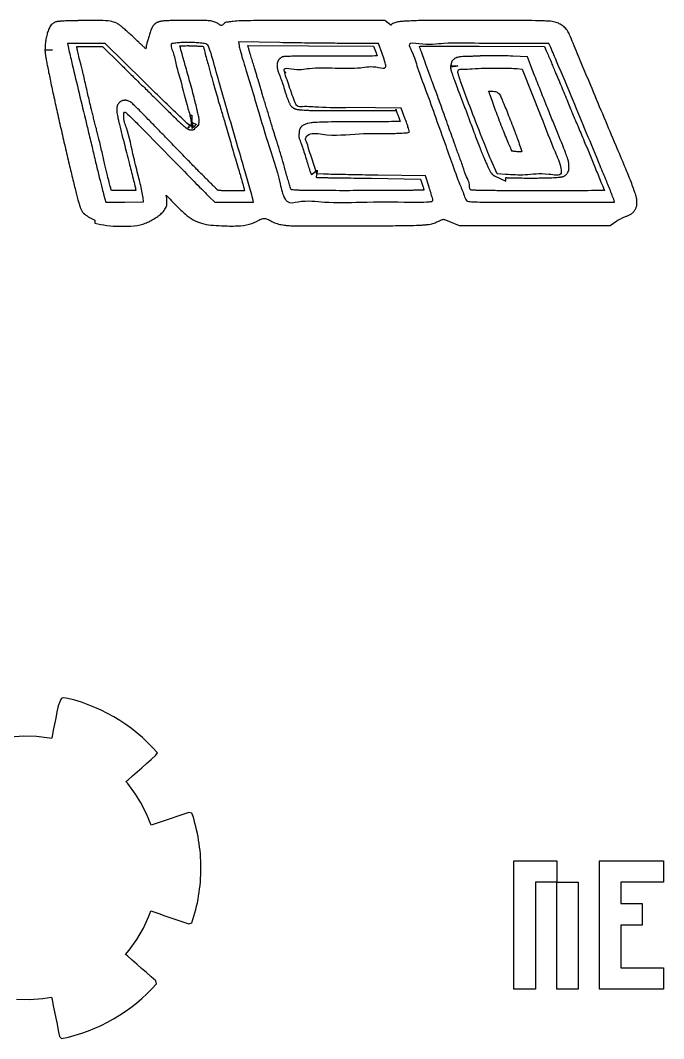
# Model space of a CAD drawing. Extents: x 3 to 110, y 3 to 131.
# Drawn here: x 72.97 to 89.93, y 24.18 to 51.02 of the extents above; entities that cross this region are included whole.
import ezdxf

# ---------------------------------------------------------------- set-up
doc = ezdxf.new("R2010")
doc.units = 0
doc.layers.add('engravings', color=7, linetype='CONTINUOUS')
doc.layers.add('Layer_1', color=7, linetype='CONTINUOUS')

msp = doc.modelspace()

# ---------------------------------------------------------------- linework, layer by layer
at = {"layer": 'engravings', "color": 7}
for p, q in [((74.670935, 51.02201), (74.488554, 51.02153)), ((74.488554, 51.02153), (74.488554, 51.01353)), ((82.579925, 51.02208), (80.501672, 51.02208)), ((82.739561, 50.89577), (82.579925, 51.02208)), ((73.881288, 50.97213), (73.877188, 50.97213)), ((73.885388, 50.97513), (73.881288, 50.97213)), ((76.499693, 50.91478), (76.495593, 50.91478)), ((76.495593, 50.91478), (76.495593, 50.91178)), ((78.241538, 50.90053), (78.237438, 50.90053)), ((73.617536, 50.25064), (73.812519, 50.24664)), ((73.812519, 50.24664), (73.617536, 50.23864)), ((73.617536, 50.23864), (73.617536, 50.23064)), ((74.70902, 50.416455), (74.210486, 50.416455)), ((74.210486, 50.416455), (74.225755, 50.338638)), ((74.454105, 50.33504), (74.713763, 50.33504)), ((75.208367, 50.416455), (74.70902, 50.416455)), ((74.713763, 50.33504), (75.134061, 50.33504)), ((75.134061, 50.33504), (75.588708, 49.88848)), ((76.218382, 49.422418), (75.208367, 50.416455)), ((77.410434, 50.35578), (77.409434, 50.35378)), ((77.410455, 50.35796), (77.410434, 50.35578)), ((77.572131, 50.436791), (77.572357, 50.436764)), ((78.717528, 50.454549), (78.732798, 50.35814)), ((79.809254, 50.436113), (78.717528, 50.454549)), ((78.967352, 50.36178), (80.567717, 50.35008)), ((78.968074, 50.35721), (78.967352, 50.36178)), ((80.567717, 50.35008), (82.282254, 50.34208)), ((82.409561, 50.41664), (81.655287, 50.41664)), ((82.282254, 50.34208), (82.346904, 50.17042)), ((82.505858, 50.150444), (82.409561, 50.41664)), ((83.676598, 50.34289), (83.67651, 50.34291)), ((86.900468, 50.416673), (85.061693, 50.416438)), ((85.062686, 50.34291), (86.784288, 50.33491)), ((86.784288, 50.33491), (86.833788, 50.22074)), ((86.950639, 50.309666), (86.900468, 50.416673)), ((85.084924, 50.08343), (84.909121, 50.07943)), ((84.909121, 50.07943), (84.909121, 50.07643)), ((85.085924, 50.0843), (85.084924, 50.08343)), ((85.085959, 50.08749), (85.085924, 50.0843)), ((85.952742, 50.07949), (85.944742, 50.07949)), ((86.334647, 50.05989), (85.952742, 50.07949)), ((86.440731, 49.78508), (86.334647, 50.05989)), ((79.159024, 49.71263), (79.159024, 49.71563)), ((79.953402, 49.65323), (79.969602, 49.66123)), ((79.970602, 49.65923), (79.953402, 49.65323)), ((84.309926, 49.82533), (84.317926, 49.82533)), ((84.318067, 49.79163), (84.325145, 49.82193)), ((84.325145, 49.82193), (84.504976, 49.82193)), ((85.212228, 49.76083), (85.212226, 49.760967)), ((86.062811, 49.751983), (86.196358, 49.734197)), ((86.196358, 49.734197), (86.692463, 48.497845)), ((85.314222, 49.16048), (85.31426, 49.16012)), ((85.520363, 49.14052), (85.520363, 49.13652)), ((85.520363, 49.13652), (85.524463, 49.13652)), ((83.010071, 48.712389), (81.65691, 48.723024)), ((81.667878, 48.64372), (82.878254, 48.64372)), ((82.878254, 48.64372), (82.863004, 48.68622)), ((82.863004, 48.68622), (82.867104, 48.68622)), ((83.116889, 48.420545), (83.010071, 48.712389)), ((77.486205, 48.36266), (77.486243, 48.36206)), ((77.486323, 48.5252), (77.486243, 48.52571)), ((77.486243, 48.36206), (77.494243, 48.32766)), ((84.790846, 48.44234), (84.790846, 48.43934)), ((87.002478, 48.37266), (87.002478, 48.37566)), ((77.440859, 48.27529), (77.440779, 48.27639)), ((77.497285, 48.30846), (77.520515, 48.1974)), ((77.520515, 48.1974), (77.501355, 48.1751)), ((77.604375, 48.28516), (77.543755, 48.21656)), ((77.562957, 48.18244), (77.566057, 48.18244)), ((77.670257, 48.26394), (77.673257, 48.27964)), ((80.783624, 46.978117), (80.642006, 47.416768)), ((85.541625, 46.977677), (85.405662, 47.274826)), ((80.648043, 46.95788), (80.792526, 47.07303)), ((80.960863, 46.970049), (80.783624, 46.978117)), ((85.761757, 46.959891), (85.541625, 46.977677)), ((82.228455, 46.8598), (83.519664, 46.8375)), ((83.649342, 46.921423), (82.394105, 46.941757)), ((83.519664, 46.8375), (83.588374, 46.62329)), ((83.745656, 46.624272), (83.649342, 46.921423)), ((85.485945, 46.91272), (85.764794, 46.78231)), ((85.764794, 46.78231), (85.764794, 46.87831)), ((75.172649, 46.404939), (75.226075, 46.227174)), ((75.226075, 46.227174), (75.722176, 46.235241)), ((75.722176, 46.235241), (76.218285, 46.242209)), ((76.218285, 46.242209), (76.210063, 46.341259)), ((76.829294, 46.31136), (76.829294, 46.31936)), ((77.946838, 46.374866), (78.09656, 46.22807)), ((78.09656, 46.22807), (78.603997, 46.22807)), ((78.603997, 46.22807), (79.112241, 46.22807)), ((79.112241, 46.22807), (79.095965, 46.317384)), ((86.707829, 46.228063), (88.633171, 46.228063)), ((88.633171, 46.228063), (88.611341, 46.3061)), ((89.223952, 46.20567), (89.223952, 46.21367)), ((89.223952, 46.17237), (89.223952, 46.17537)), ((74.934984, 45.75767), (74.934984, 45.67377)), ((74.934984, 45.67377), (75.08754, 45.64347)), ((84.282425, 45.72584), (84.535014, 45.6187)), ((88.52178, 45.6187), (88.689489, 45.73698)), ((84.535014, 45.6187), (86.516268, 45.6187)), ((86.516268, 45.6187), (88.52178, 45.6187)), ((85.981378, 25.48438), (85.981378, 28.86635)), ((85.981378, 28.86635), (87.108701, 28.86635)), ((87.108701, 28.86635), (87.108701, 28.30268)), ((88.236025, 25.48438), (88.236025, 28.86635)), ((88.236025, 28.86635), (89.92701, 28.86635)), ((89.92701, 28.86635), (89.92701, 28.30268)), ((87.108701, 28.30268), (86.54504, 28.30268)), ((86.54504, 28.30268), (86.54504, 25.48438)), ((87.108701, 25.48438), (87.108701, 28.30268)), ((87.108701, 28.30268), (87.672363, 28.30268)), ((87.672363, 28.30268), (87.672363, 25.48438)), ((89.92701, 28.30268), (88.799687, 28.30268)), ((88.799687, 28.30268), (88.799687, 27.73902)), ((88.799687, 27.73902), (89.363348, 27.73902)), ((89.363348, 27.73902), (89.363348, 27.17536)), ((89.363348, 27.17536), (88.799687, 27.17536)), ((88.799687, 27.17536), (88.799687, 26.04804)), ((88.799687, 26.04804), (89.92701, 26.04804)), ((89.92701, 26.04804), (89.92701, 25.48438)), ((86.54504, 25.48438), (85.981378, 25.48438)), ((87.672363, 25.48438), (87.108701, 25.48438)), ((89.92701, 25.48438), (88.236025, 25.48438))]:
    msp.add_line(p, q, dxfattribs=at)
for points, knots in [([(74.488554, 51.01353), (74.452962, 51.013119), (74.38282, 51.01231), (74.282133, 51.012108), (74.195944, 51.011827), (74.12583, 51.006682), (74.069937, 51.002734), (74.027751, 50.999974), (73.997607, 50.99651), (73.977467, 50.993425), (73.958822, 50.990467), (73.93966, 50.990113), (73.914842, 50.986401), (73.896811, 50.979501), (73.885388, 50.97513)], [0, 0, 0, 0, 0.10678, 0.210432, 0.302105, 0.365209, 0.421267, 0.470225, 0.49201, 0.512258, 0.531376, 0.548537, 0.569687, 0.606251, 0.606251, 0.606251, 0.606251]), ([(76.278373, 50.27021), (76.25764, 50.289449), (76.215961, 50.328123), (76.151895, 50.387315), (76.070308, 50.465518), (75.972115, 50.55941), (75.859576, 50.662075), (75.770504, 50.741179), (75.705426, 50.798301), (75.662663, 50.835721), (75.623464, 50.867853), (75.588058, 50.896791), (75.551844, 50.923847), (75.472183, 50.968548), (75.313716, 51.014588), (75.02994, 51.022457), (74.807885, 51.02218), (74.670935, 51.02201)], [0, 0, 0, 0, 0.084853, 0.170575, 0.261664, 0.423889, 0.578136, 0.718627, 0.781263, 0.837917, 0.889083, 0.933301, 0.975125, 1.024499, 1.206625, 1.462141, 1.873311, 1.873311, 1.873311, 1.873311]), ([(78.237438, 50.90053), (78.213677, 50.916518), (78.16096, 50.951991), (78.06579, 50.991861), (77.946674, 51.016056), (77.795645, 51.02203), (77.593232, 51.023907), (77.364644, 51.023462), (77.142081, 51.022815), (76.963884, 51.019138), (76.839969, 51.01368), (76.758127, 51.007803), (76.707185, 51.003081), (76.668312, 50.997469), (76.639079, 50.992009), (76.617564, 50.985005), (76.599196, 50.977084), (76.581953, 50.972118), (76.567748, 50.965441), (76.555999, 50.957495), (76.544487, 50.953054), (76.535649, 50.947779), (76.526169, 50.940435), (76.515578, 50.931661), (76.506825, 50.922541), (76.501505, 50.916752), (76.499693, 50.91478)], [0, 0, 0, 0, 0.085794, 0.190351, 0.307026, 0.448507, 0.642987, 0.914544, 1.134169, 1.310688, 1.449215, 1.506204, 1.556848, 1.602644, 1.624018, 1.645954, 1.670352, 1.683959, 1.69969, 1.717231, 1.726281, 1.736581, 1.747969, 1.762241, 1.777796, 1.785832, 1.785832, 1.785832, 1.785832]), ([(80.501672, 51.02208), (80.194443, 51.022784), (79.681746, 51.023958), (79.041495, 51.015379), (78.66576, 51.011433), (78.459989, 50.977618), (78.345239, 50.976211), (78.280092, 50.863402), (78.248687, 50.892221), (78.245554, 50.89663), (78.242901, 50.899207), (78.241538, 50.90053)], [0, 0, 0, 0, 0.921641, 1.538016, 1.921137, 2.04847, 2.158775, 2.272483, 2.277675, 2.283055, 2.288735, 2.288735, 2.288735, 2.288735]), ([(89.223952, 46.21367), (89.224025, 46.214436), (89.224165, 46.215894), (89.223821, 46.218554), (89.224003, 46.221853), (89.223913, 46.226956), (89.224058, 46.232189), (89.223883, 46.236253), (89.224003, 46.238292), (89.224081, 46.239626), (89.223404, 46.248515), (89.2235, 46.264409), (89.222667, 46.28604), (89.219812, 46.308427), (89.214473, 46.331979), (89.208272, 46.358629), (89.197668, 46.397244), (89.181313, 46.45009), (89.157985, 46.519001), (89.120916, 46.625253), (89.066008, 46.772332), (88.990214, 46.9617), (88.857578, 47.279776), (88.646233, 47.780736), (88.357677, 48.468244), (88.050879, 49.195966), (87.778866, 49.849351), (87.578007, 50.32196), (87.464606, 50.611455), (87.392744, 50.762954), (87.302635, 50.856035), (87.219268, 50.911834), (87.148119, 50.948895), (87.09102, 50.971882), (87.02214, 50.990159), (86.940459, 51.000243), (86.840937, 51.00636), (86.646721, 51.013299), (86.296486, 51.019702), (85.713505, 51.021738), (84.949168, 51.022355), (84.170106, 51.021413), (83.53672, 51.021901), (83.164473, 51.004543), (82.956146, 50.99081), (82.842849, 50.963382), (82.765841, 50.934426), (82.741861, 50.90131), (82.741437, 50.89821), (82.740179, 50.896573), (82.739561, 50.89577)], [0, 0, 0, 0, 0.0023, 0.004379, 0.008009, 0.012186, 0.019692, 0.023709, 0.024369, 0.025818, 0.027713, 0.051074, 0.073495, 0.0926, 0.118681, 0.14589, 0.174692, 0.238786, 0.311819, 0.39294, 0.576379, 0.782738, 1.004824, 1.610236, 2.41388, 3.241702, 3.979263, 4.537789, 4.780667, 4.91415, 5.036491, 5.163721, 5.21379, 5.276994, 5.347969, 5.4269, 5.523442, 5.647092, 6.00987, 6.574273, 7.396058, 8.302638, 8.912444, 9.29388, 9.423745, 9.534322, 9.649166, 9.652124, 9.655229, 9.658223, 9.658223, 9.658223, 9.658223]), ([(73.877188, 50.97213), (73.85223, 50.95857), (73.807382, 50.934204), (73.76181, 50.878681), (73.732424, 50.824266), (73.707292, 50.770407), (73.687512, 50.714031), (73.664401, 50.634388), (73.641418, 50.527975), (73.622892, 50.39251), (73.61935, 50.298705), (73.617536, 50.25064)], [0, 0, 0, 0, 0.084391, 0.151646, 0.21156, 0.269956, 0.329704, 0.390588, 0.518677, 0.655923, 0.800147, 0.800147, 0.800147, 0.800147]), ([(76.495593, 50.91178), (76.480341, 50.89355), (76.454099, 50.862185), (76.429333, 50.809803), (76.411004, 50.759637), (76.390048, 50.706313), (76.370678, 50.647416), (76.346068, 50.571012), (76.317892, 50.480446), (76.290864, 50.37524), (76.282523, 50.305102), (76.278373, 50.27021)], [0, 0, 0, 0, 0.07097, 0.122103, 0.1727, 0.23134, 0.293896, 0.358659, 0.472146, 0.578517, 0.683822, 0.683822, 0.683822, 0.683822]), ([(73.617536, 50.23064), (73.617363, 50.231056), (73.617103, 50.231686), (73.618788, 50.237123), (73.616798, 50.220013), (73.618255, 50.213596), (73.620726, 50.208404), (73.621575, 50.203805), (73.622086, 50.199813), (73.621894, 50.197132), (73.620436, 50.186152), (73.623835, 50.166504), (73.625322, 50.137167), (73.630293, 50.102093), (73.636975, 50.059262), (73.645618, 50.007033), (73.660622, 49.924106), (73.683631, 49.804688), (73.71559, 49.644368), (73.76766, 49.392724), (73.842793, 49.042213), (73.941903, 48.591621), (74.048555, 48.117619), (74.157538, 47.644011), (74.263056, 47.194689), (74.34746, 46.846401), (74.408356, 46.597266), (74.447275, 46.439198), (74.476883, 46.321705), (74.500027, 46.240695), (74.516058, 46.190025), (74.530404, 46.146432), (74.540858, 46.108153), (74.551727, 46.071807), (74.58286, 46.001589), (74.659248, 45.908754), (74.793169, 45.826481), (74.887312, 45.780801), (74.934984, 45.75767)], [0, 0, 0, 0, 0.001311, 0.001981, 0.015708, 0.021268, 0.026594, 0.031991, 0.035416, 0.038606, 0.040023, 0.068639, 0.097336, 0.128424, 0.174723, 0.227456, 0.28721, 0.427548, 0.592288, 0.777633, 1.198465, 1.667698, 2.161716, 2.656016, 3.125652, 3.546343, 3.731122, 3.895054, 4.034723, 4.094581, 4.147769, 4.19416, 4.232217, 4.266825, 4.307836, 4.462095, 4.617138, 4.776186, 4.776186, 4.776186, 4.776186]), ([(74.225755, 50.338638), (74.255584, 50.20961), (74.343017, 49.831406), (74.49593, 49.192534), (74.647306, 48.562544), (74.773543, 48.039023), (74.868358, 47.642853), (74.961294, 47.249061), (75.045542, 46.898634), (75.113377, 46.622365), (75.156448, 46.464368), (75.172649, 46.404939)], [0, 0, 0, 0, 0.397292, 1.164535, 1.970733, 2.341061, 2.780111, 3.192808, 3.554883, 3.861368, 4.046157, 4.046157, 4.046157, 4.046157]), ([(76.012051, 46.53913), (75.990548, 46.538319), (75.941906, 46.536484), (75.853987, 46.536147), (75.745825, 46.536195), (75.626534, 46.535846), (75.513258, 46.534733), (75.437406, 46.536056), (75.395468, 46.536177), (75.382995, 46.536232), (75.35548, 46.533302), (75.360061, 46.59481), (75.337131, 46.645135), (75.309504, 46.766812), (75.25824, 46.953322), (75.193371, 47.232502), (75.133727, 47.495713), (75.081501, 47.725668), (75.042039, 47.891346), (75.005468, 48.039251), (74.969593, 48.175523), (74.935295, 48.308896), (74.900901, 48.442912), (74.868911, 48.573124), (74.838692, 48.695403), (74.808325, 48.816296), (74.775618, 48.953633), (74.737249, 49.120345), (74.694378, 49.3132), (74.649922, 49.508992), (74.607857, 49.686153), (74.560288, 49.875737), (74.513982, 50.051446), (74.477302, 50.215848), (74.460812, 50.300578), (74.454105, 50.33504)], [0, 0, 0, 0, 0.06455, 0.146021, 0.263731, 0.389022, 0.503999, 0.603209, 0.6174, 0.629043, 0.641601, 0.692281, 0.752841, 0.827231, 1.054995, 1.341423, 1.683252, 1.865812, 2.048676, 2.194217, 2.322869, 2.471416, 2.607358, 2.737941, 2.873664, 2.985231, 3.111882, 3.29719, 3.49844, 3.704567, 3.899514, 4.044682, 4.290948, 4.444577, 4.549902, 4.549902, 4.549902, 4.549902]), ([(77.572357, 50.436764), (77.521033, 50.438984), (77.418688, 50.443411), (77.271697, 50.442205), (77.129336, 50.434861), (77.032145, 50.418603), (76.944295, 50.409961), (76.934459, 50.32242), (77.009792, 50.16672), (77.069516, 49.853897), (77.219537, 49.358303), (77.350681, 48.792945), (77.462194, 48.467524), (77.485829, 48.190889), (77.233768, 48.437767), (76.90636, 48.7371), (76.501511, 49.140384), (76.218382, 49.422418)], [0, 0, 0, 0, 0.153883, 0.306855, 0.443873, 0.571058, 0.629911, 0.661899, 0.809034, 1.148098, 1.605448, 2.387919, 2.7632, 2.858511, 2.979369, 3.461308, 4.582323, 4.582323, 4.582323, 4.582323]), ([(77.173024, 50.34996), (77.197303, 50.351098), (77.24767, 50.353458), (77.32679, 50.357128), (77.381682, 50.357674), (77.410455, 50.35796)], [0, 0, 0, 0, 0.072918, 0.151271, 0.237587, 0.237587, 0.237587, 0.237587]), ([(77.673257, 48.27964), (77.67397, 48.284591), (77.676006, 48.298742), (77.67814, 48.31795), (77.68122, 48.332634), (77.681292, 48.339381), (77.681407, 48.342043), (77.681012, 48.346198), (77.682758, 48.350888), (77.684457, 48.355995), (77.686406, 48.365596), (77.685409, 48.378425), (77.683407, 48.393444), (77.680444, 48.409902), (77.678844, 48.429766), (77.674851, 48.45398), (77.668009, 48.490154), (77.657581, 48.541848), (77.641893, 48.611863), (77.61501, 48.726032), (77.574126, 48.891299), (77.517139, 49.111635), (77.434233, 49.41512), (77.337384, 49.760426), (77.244184, 50.093764), (77.192426, 50.280108), (77.173024, 50.34996)], [0, 0, 0, 0, 0.015004, 0.04288, 0.058054, 0.059719, 0.063109, 0.066055, 0.072116, 0.077734, 0.082296, 0.101375, 0.11578, 0.127879, 0.151485, 0.175503, 0.201457, 0.26194, 0.333691, 0.416702, 0.61381, 0.844425, 1.099442, 1.55761, 1.920318, 2.137806, 2.137806, 2.137806, 2.137806]), ([(77.409434, 50.35378), (77.480651, 50.35543), (77.595444, 50.35809), (77.707944, 50.333865), (77.791332, 50.347196), (77.79828, 50.310187), (77.808568, 50.278842), (77.843427, 50.126304), (77.934014, 49.804928), (78.061462, 49.341572), (78.176779, 48.939738), (78.275427, 48.614425), (78.373613, 48.283438), (78.473397, 47.943417), (78.565508, 47.624664), (78.63607, 47.380349), (78.718468, 47.100482), (78.791797, 46.852393), (78.846927, 46.65606), (78.868536, 46.566976), (78.876431, 46.53443)], [0, 0, 0, 0, 0.20732, 0.33417, 0.382719, 0.402085, 0.435803, 0.485359, 0.866646, 1.442917, 1.924327, 2.121362, 2.462666, 2.960076, 3.184432, 3.45805, 3.722977, 4.059657, 4.234182, 4.334646, 4.334646, 4.334646, 4.334646]), ([(79.095965, 46.317384), (79.076353, 46.390637), (79.012758, 46.628172), (78.880304, 47.082658), (78.672169, 47.800063), (78.438976, 48.597301), (78.208268, 49.392807), (78.066419, 49.910774), (77.975865, 50.220312), (77.936187, 50.329483), (77.887678, 50.399231), (77.804789, 50.413194), (77.70227, 50.428864), (77.618771, 50.43395), (77.572131, 50.436791)], [0, 0, 0, 0, 0.227497, 0.737689, 1.420098, 2.468426, 3.230013, 3.903748, 4.082208, 4.1942, 4.255739, 4.322849, 4.43309, 4.572588, 4.572588, 4.572588, 4.572588]), ([(78.732798, 50.35814), (78.742761, 50.317242), (78.771444, 50.199503), (78.833673, 49.988338), (78.930198, 49.666009), (79.073786, 49.194549), (79.264543, 48.567831), (79.508903, 47.713914), (79.783902, 46.968467), (79.877813, 46.406907), (80.046263, 46.184659), (80.454755, 46.297281), (81.06343, 46.205065), (82.048997, 46.240339), (83.029352, 46.241007), (83.564153, 46.221733), (83.865136, 46.256718), (83.817194, 46.368707), (83.795005, 46.47691), (83.763347, 46.571446), (83.745656, 46.624272)], [0, 0, 0, 0, 0.12627, 0.363516, 0.660226, 1.135776, 1.841949, 2.62583, 3.798664, 4.22739, 4.310956, 4.59303, 5.290266, 6.251788, 7.539495, 8.054506, 8.153198, 8.220346, 8.349748, 8.513643, 8.513643, 8.513643, 8.513643]), ([(79.159024, 49.71563), (79.146828, 49.755659), (79.119923, 49.843964), (79.078105, 49.978773), (79.038736, 50.099354), (79.008507, 50.198592), (78.98796, 50.278033), (78.974687, 50.330879), (78.968074, 50.35721)], [0, 0, 0, 0, 0.125537, 0.276941, 0.423421, 0.50608, 0.588099, 0.669547, 0.669547, 0.669547, 0.669547]), ([(81.655287, 50.41664), (81.478793, 50.41736), (81.081233, 50.418981), (80.465882, 50.42588), (80.027047, 50.432719), (79.809254, 50.436113)], [0, 0, 0, 0, 0.529486, 1.192689, 1.84615, 1.84615, 1.84615, 1.84615]), ([(85.061693, 50.416438), (84.738663, 50.424861), (84.185249, 50.439291), (83.69097, 50.359018), (83.15264, 50.456937), (83.354405, 50.099121), (83.439801, 49.734492), (83.680548, 49.12679), (83.918879, 48.45076), (84.163497, 47.773932), (84.371716, 47.198983), (84.523907, 46.748835), (84.650276, 46.479557), (84.709048, 46.254858), (85.01757, 46.232631), (85.643914, 46.228936), (86.267669, 46.228424), (86.707829, 46.228063)], [0, 0, 0, 0, 0.925851, 1.586167, 1.838286, 2.024663, 2.491478, 3.137703, 3.900211, 4.671843, 5.285487, 5.745416, 6.074475, 6.221556, 6.360931, 6.903105, 8.202937, 8.202937, 8.202937, 8.202937]), ([(83.488672, 50.33889), (83.507307, 50.339428), (83.545391, 50.340529), (83.608042, 50.341419), (83.652046, 50.342363), (83.676598, 50.34289)], [0, 0, 0, 0, 0.055929, 0.114296, 0.18797, 0.18797, 0.18797, 0.18797]), ([(88.369508, 46.54313), (88.336253, 46.542313), (88.265973, 46.540588), (88.152493, 46.537305), (87.943332, 46.533274), (87.625016, 46.53315), (87.194956, 46.532002), (86.738038, 46.532169), (86.279136, 46.532107), (85.843684, 46.533123), (85.507168, 46.533828), (85.269273, 46.537293), (85.12178, 46.540651), (85.013934, 46.542188), (84.941067, 46.544733), (84.897589, 46.545263), (84.870428, 46.546772), (84.857192, 46.547212), (84.854866, 46.547048), (84.805824, 46.548372), (84.822518, 46.742192), (84.714757, 46.903811), (84.633479, 47.186133), (84.524033, 47.472558), (84.424631, 47.752831), (84.334733, 48.001484), (84.250242, 48.238895), (84.162637, 48.484494), (84.073244, 48.733077), (83.991979, 48.956114), (83.927943, 49.130421), (83.879522, 49.263713), (83.833824, 49.388321), (83.777724, 49.539798), (83.70067, 49.747985), (83.620085, 49.96869), (83.546306, 50.174912), (83.50575, 50.290301), (83.488672, 50.33889)], [0, 0, 0, 0, 0.099796, 0.210903, 0.340582, 0.727379, 1.165807, 1.630782, 2.098125, 2.542515, 2.937146, 3.10766, 3.256259, 3.379746, 3.431205, 3.475004, 3.510138, 3.512864, 3.51468, 3.51714, 3.658736, 3.889996, 4.176658, 4.502174, 4.821289, 5.065757, 5.295996, 5.577134, 5.848069, 6.088487, 6.289278, 6.405159, 6.51393, 6.687446, 6.889755, 7.179896, 7.392311, 7.54682, 7.54682, 7.54682, 7.54682]), ([(83.67651, 50.34291), (83.795293, 50.34371), (84.067982, 50.345546), (84.530048, 50.345089), (84.873321, 50.343685), (85.062686, 50.34291)], [0, 0, 0, 0, 0.356355, 0.818084, 1.386185, 1.386185, 1.386185, 1.386185]), ([(86.833788, 50.22074), (86.85408, 50.174453), (86.896011, 50.07881), (86.954739, 49.941448), (87.012256, 49.802122), (87.075146, 49.649345), (87.149196, 49.47367), (87.232203, 49.278822), (87.316507, 49.075412), (87.39629, 48.877906), (87.466671, 48.699896), (87.526948, 48.551701), (87.577682, 48.431903), (87.624828, 48.331871), (87.676881, 48.211108), (87.747368, 48.045937), (87.900628, 47.676593), (88.077162, 47.243565), (88.253555, 46.812408), (88.338036, 46.616216), (88.369508, 46.54313)], [0, 0, 0, 0, 0.151618, 0.313291, 0.448155, 0.603809, 0.808935, 1.020082, 1.239184, 1.469488, 1.659111, 1.813429, 1.94945, 2.04933, 2.145137, 2.343929, 2.588087, 3.344751, 3.746845, 3.985565, 3.985565, 3.985565, 3.985565]), ([(88.611341, 46.3061), (88.592454, 46.356067), (88.533168, 46.512909), (88.411817, 46.806894), (88.074469, 47.625841), (87.634979, 48.674966), (87.204113, 49.716156), (87.005509, 50.181186), (86.950639, 50.309666)], [0, 0, 0, 0, 0.160248, 0.503003, 0.954022, 2.817453, 3.915322, 4.334438, 4.334438, 4.334438, 4.334438]), ([(82.346904, 50.17042), (82.350648, 50.160802), (82.357823, 50.142368), (82.36248, 50.118223), (82.38412, 50.084575), (82.353445, 50.090128), (82.334841, 50.087616), (82.237851, 50.079033), (82.037094, 50.082784), (81.690986, 50.076891), (81.311027, 50.077781), (80.938475, 50.07804), (80.625293, 50.078899), (80.390745, 50.078196), (80.22923, 50.076903), (80.131232, 50.075726), (80.060208, 50.075235), (80.012293, 50.073887), (79.983001, 50.072735), (79.960836, 50.072133), (79.94423, 50.070823), (79.931749, 50.06959), (79.921356, 50.067915), (79.912719, 50.067034), (79.904964, 50.066127), (79.895776, 50.065106), (79.88543, 50.061502), (79.876425, 50.05868), (79.867752, 50.056946), (79.859887, 50.051169), (79.851075, 50.046148), (79.842983, 50.041674), (79.836255, 50.036588), (79.827419, 50.030164), (79.817572, 50.0227), (79.809113, 50.016009), (79.803647, 50.012182), (79.796575, 50.007842), (79.790648, 50.00029), (79.784507, 49.992711), (79.778645, 49.984927), (79.772052, 49.971747), (79.763479, 49.956237), (79.75307, 49.940574), (79.749467, 49.920439), (79.746211, 49.900628), (79.737335, 49.884433), (79.740621, 49.875908), (79.742097, 49.869442), (79.744113, 49.859554), (79.740323, 49.848152), (79.736976, 49.836606), (79.73386, 49.819495), (79.73569, 49.798768), (79.738583, 49.77484), (79.744649, 49.746189), (79.753477, 49.710893), (79.767254, 49.668646), (79.790741, 49.613483), (79.825488, 49.51873), (79.874764, 49.377519), (79.921311, 49.2325), (79.958304, 49.110332), (79.987171, 49.022602), (80.011998, 48.954185), (80.032768, 48.904009), (80.047507, 48.86946), (80.06346, 48.839184), (80.074556, 48.807627), (80.097623, 48.770279), (80.125603, 48.745315), (80.150739, 48.726034), (80.163377, 48.716683), (80.176566, 48.707482), (80.187825, 48.702016), (80.196711, 48.698372), (80.207521, 48.693694), (80.220931, 48.68933), (80.235952, 48.683749), (80.254421, 48.677526), (80.277802, 48.674248), (80.306123, 48.670731), (80.348329, 48.665756), (80.409504, 48.661049), (80.494707, 48.655596), (80.644882, 48.649159), (80.885295, 48.645091), (81.244315, 48.64367), (81.515267, 48.643702), (81.667878, 48.64372)], [0, 0, 0, 0, 0.030039, 0.057573, 0.085194, 0.105301, 0.122947, 0.146972, 0.390924, 0.732172, 1.181608, 1.532132, 1.849529, 2.121221, 2.235759, 2.334091, 2.415237, 2.448828, 2.477884, 2.503189, 2.515325, 2.52785, 2.540804, 2.546891, 2.553885, 2.564251, 2.574499, 2.586594, 2.59268, 2.6007, 2.61535, 2.623284, 2.628354, 2.640628, 2.65607, 2.665417, 2.672974, 2.676087, 2.690245, 2.70111, 2.705529, 2.719423, 2.745109, 2.758936, 2.775226, 2.805205, 2.821426, 2.824639, 2.832127, 2.8415, 2.854265, 2.8672, 2.877822, 2.90616, 2.928969, 2.950246, 2.99391, 3.038113, 3.083366, 3.173696, 3.340809, 3.532049, 3.630552, 3.723737, 3.809102, 3.848805, 3.886649, 3.921753, 3.951289, 3.98673, 4.052149, 4.062211, 4.081816, 4.099336, 4.110318, 4.119276, 4.128157, 4.145636, 4.161532, 4.176258, 4.203983, 4.232042, 4.261976, 4.331429, 4.416081, 4.518105, 4.782331, 5.137349, 5.595182, 5.595182, 5.595182, 5.595182]), ([(81.65691, 48.723024), (81.376288, 48.719723), (80.94997, 48.714708), (80.517638, 48.759991), (80.274721, 48.738143), (80.227307, 48.827093), (80.192454, 48.901304), (80.11273, 49.116477), (80.026893, 49.385278), (79.943229, 49.610761), (79.904046, 49.790957), (80.272524, 49.698486), (80.626666, 49.783753), (81.26564, 49.768818), (81.893633, 49.746852), (82.262706, 49.838482), (82.598888, 49.732516), (82.60366, 49.866715), (82.562343, 49.981579), (82.52765, 50.085295), (82.505858, 50.150444)], [0, 0, 0, 0, 0.82551, 1.254103, 1.395853, 1.449247, 1.539124, 1.646675, 2.135563, 2.360575, 2.42177, 2.611517, 3.093514, 3.763319, 4.431622, 4.909896, 5.094816, 5.1455, 5.266626, 5.471236, 5.471236, 5.471236, 5.471236]), ([(84.909121, 50.07643), (84.869315, 50.075334), (84.792266, 50.073214), (84.68679, 50.071269), (84.605018, 50.066626), (84.545023, 50.059193), (84.495826, 50.049439), (84.453415, 50.033968), (84.415642, 50.014719), (84.384287, 49.990492), (84.357423, 49.962817), (84.33947, 49.932193), (84.33222, 49.903028), (84.326033, 49.88344), (84.325048, 49.872325), (84.325123, 49.870989), (84.325181, 49.869786), (84.325186, 49.868721), (84.325223, 49.867721), (84.32497, 49.861691), (84.320022, 49.85181), (84.312738, 49.839004), (84.310817, 49.829663), (84.309926, 49.82533)], [0, 0, 0, 0, 0.119462, 0.23123, 0.316499, 0.364992, 0.412529, 0.46663, 0.49986, 0.539314, 0.584951, 0.614836, 0.644434, 0.674825, 0.676011, 0.677865, 0.678829, 0.679625, 0.68106, 0.68183, 0.697707, 0.712928, 0.726094, 0.726094, 0.726094, 0.726094]), ([(85.944742, 50.07949), (85.869382, 50.083303), (85.692902, 50.092231), (85.40646, 50.092801), (85.1956, 50.089307), (85.085959, 50.08749)], [0, 0, 0, 0, 0.226344, 0.530058, 0.859038, 0.859038, 0.859038, 0.859038]), ([(75.588708, 49.88848), (75.680544, 49.797764), (75.849389, 49.630977), (76.064742, 49.417589), (76.232649, 49.255625), (76.395793, 49.097354), (76.596562, 48.89835), (76.797246, 48.697758), (76.965083, 48.531018), (77.082281, 48.417834), (77.171916, 48.333622), (77.235468, 48.275761), (77.276061, 48.239855), (77.307467, 48.213553), (77.331074, 48.195041), (77.348823, 48.182098), (77.364864, 48.171702), (77.379707, 48.162806), (77.394547, 48.154636), (77.409266, 48.148967), (77.422405, 48.144578), (77.430127, 48.141913), (77.437786, 48.138935), (77.448138, 48.138909), (77.459504, 48.137656), (77.472607, 48.136214), (77.488849, 48.137784), (77.50653, 48.139406), (77.522665, 48.138252), (77.535235, 48.144207), (77.547452, 48.151579), (77.573255, 48.152846), (77.567606, 48.166074), (77.56614, 48.173705), (77.563967, 48.179668), (77.562957, 48.18244)], [0, 0, 0, 0, 0.387261, 0.711998, 0.909489, 1.08713, 1.393897, 1.757526, 1.938372, 2.103635, 2.246299, 2.307317, 2.361469, 2.408874, 2.430184, 2.45146, 2.474753, 2.487496, 2.503382, 2.525499, 2.534686, 2.544928, 2.550069, 2.559159, 2.575523, 2.58455, 2.598583, 2.624219, 2.638184, 2.645994, 2.664636, 2.687692, 2.693061, 2.70316, 2.711932, 2.711932, 2.711932, 2.711932]), ([(80.109764, 46.55829), (80.104351, 46.573513), (80.092627, 46.606488), (80.07503, 46.660149), (80.047045, 46.747358), (80.008961, 46.870422), (79.962403, 47.027848), (79.923455, 47.174501), (79.885845, 47.315451), (79.846448, 47.451874), (79.787514, 47.644565), (79.719907, 47.856711), (79.649451, 48.083243), (79.5976, 48.256975), (79.551272, 48.412444), (79.50906, 48.552174), (79.464276, 48.700117), (79.419105, 48.847842), (79.376618, 48.986477), (79.33893, 49.111892), (79.306976, 49.22379), (79.277956, 49.324567), (79.250354, 49.418335), (79.221124, 49.51079), (79.19049, 49.608694), (79.169419, 49.678294), (79.159024, 49.71263)], [0, 0, 0, 0, 0.048469, 0.104988, 0.169407, 0.323238, 0.491445, 0.66186, 0.778423, 0.929086, 1.087816, 1.382918, 1.597057, 1.799511, 1.926824, 2.083733, 2.237411, 2.390542, 2.547162, 2.672411, 2.783398, 2.89627, 2.987032, 3.076624, 3.187161, 3.294783, 3.294783, 3.294783, 3.294783]), ([(79.969602, 49.66123), (79.969701, 49.661009), (79.969935, 49.660489), (79.970219, 49.659794), (79.970503, 49.659376), (79.970602, 49.65923)], [0, 0, 0, 0, 0.000728, 0.001711, 0.00224, 0.00224, 0.00224, 0.00224]), ([(84.317926, 49.82533), (84.316839, 49.820301), (84.314909, 49.811371), (84.312088, 49.800982), (84.30642, 49.783596), (84.311182, 49.760861), (84.314884, 49.734363), (84.32153, 49.713587), (84.326497, 49.692455), (84.332822, 49.669556), (84.343447, 49.6347), (84.360758, 49.58524), (84.385709, 49.518144), (84.426833, 49.405694), (84.488703, 49.236188), (84.57795, 48.999428), (84.656984, 48.794815), (84.71901, 48.634104), (84.755847, 48.537155), (84.779819, 48.472212), (84.790846, 48.44234)], [0, 0, 0, 0, 0.015429, 0.027398, 0.032318, 0.070089, 0.093461, 0.113252, 0.135214, 0.158629, 0.18449, 0.244526, 0.315785, 0.399257, 0.603722, 0.857116, 1.15831, 1.26176, 1.373911, 1.469438, 1.469438, 1.469438, 1.469438]), ([(84.504976, 49.82193), (84.489836, 49.819467), (84.445711, 49.81229), (84.383415, 49.802146), (84.336245, 49.794555), (84.318067, 49.79163)], [0, 0, 0, 0, 0.046018, 0.134113, 0.189349, 0.189349, 0.189349, 0.189349]), ([(85.405662, 47.274826), (85.3307, 47.454825), (85.141027, 47.910272), (84.871088, 48.627819), (84.641963, 49.213557), (84.530798, 49.557848), (84.497291, 49.655048), (84.515941, 49.746665), (84.690409, 49.722997), (84.897544, 49.760066), (85.098234, 49.760553), (85.212228, 49.76083)], [0, 0, 0, 0, 0.584916, 1.48, 2.299674, 2.471651, 2.564259, 2.60902, 2.720756, 2.974432, 3.307982, 3.307982, 3.307982, 3.307982]), ([(85.212226, 49.760967), (85.329035, 49.762836), (85.547322, 49.766327), (85.831166, 49.76777), (85.997636, 49.756425), (86.062811, 49.751983)], [0, 0, 0, 0, 0.35052, 0.655034, 0.850965, 0.850965, 0.850965, 0.850965]), ([(87.002478, 48.37566), (86.952142, 48.500483), (86.824675, 48.816576), (86.637653, 49.286478), (86.501313, 49.631688), (86.440731, 49.78508)], [0, 0, 0, 0, 0.40377, 1.02248, 1.517247, 1.517247, 1.517247, 1.517247]), ([(86.185215, 47.5625), (86.175054, 47.562127), (86.154889, 47.561388), (86.124305, 47.559986), (86.084199, 47.558785), (86.0381, 47.563147), (85.980109, 47.567498), (85.958854, 47.575049), (85.930184, 47.575278), (85.936625, 47.570231), (85.929619, 47.573268), (85.929746, 47.579306), (85.92494, 47.58676), (85.915021, 47.611423), (85.892665, 47.655812), (85.862394, 47.724618), (85.814217, 47.836507), (85.749482, 47.996173), (85.666898, 48.203608), (85.581551, 48.423626), (85.498784, 48.64462), (85.422487, 48.85484), (85.370783, 49.003349), (85.339449, 49.091327), (85.325996, 49.126474), (85.318153, 49.149127), (85.314222, 49.16048)], [0, 0, 0, 0, 0.030492, 0.060515, 0.092004, 0.150067, 0.20386, 0.249462, 0.253728, 0.25755, 0.260077, 0.267958, 0.275564, 0.285819, 0.348098, 0.424076, 0.511517, 0.713471, 0.940953, 1.181317, 1.421433, 1.648894, 1.852209, 1.89319, 1.929058, 1.9651, 1.9651, 1.9651, 1.9651]), ([(85.31426, 49.16012), (85.341699, 49.158798), (85.393784, 49.15629), (85.462823, 49.151455), (85.503725, 49.143682), (85.520363, 49.14052)], [0, 0, 0, 0, 0.08244, 0.156487, 0.20726, 0.20726, 0.20726, 0.20726]), ([(85.524463, 49.13652), (85.531755, 49.131521), (85.552414, 49.117358), (85.565216, 49.107709), (85.607795, 49.082091), (85.586255, 49.098958), (85.625788, 49.041439), (85.633492, 49.011925), (85.663973, 48.946048), (85.691185, 48.877954), (85.738167, 48.765056), (85.802589, 48.60719), (85.885294, 48.399551), (85.983321, 48.147383), (86.074726, 47.902852), (86.146209, 47.697619), (86.174852, 47.598399), (86.185215, 47.5625)], [0, 0, 0, 0, 0.024947, 0.070673, 0.091366, 0.096269, 0.130817, 0.184742, 0.248838, 0.325465, 0.412548, 0.612429, 0.838854, 1.082354, 1.424286, 1.621982, 1.734064, 1.734064, 1.734064, 1.734064]), ([(78.876431, 46.53443), (78.855742, 46.53347), (78.810991, 46.531394), (78.730896, 46.526975), (78.627793, 46.526167), (78.508722, 46.526727), (78.390112, 46.528207), (78.300897, 46.533138), (78.239695, 46.536907), (78.203962, 46.541371), (78.182351, 46.544773), (78.17189, 46.546331), (78.170535, 46.545934), (78.161659, 46.547041), (78.153479, 46.566411), (78.13372, 46.584221), (78.098439, 46.62221), (78.039749, 46.677204), (77.95842, 46.758081), (77.825361, 46.890505), (77.635363, 47.083555), (77.383231, 47.340277), (77.111146, 47.620129), (76.837209, 47.90294), (76.579962, 48.167701), (76.35705, 48.396924), (76.177722, 48.578033), (76.051089, 48.708675), (75.965579, 48.78602), (75.915263, 48.841358), (75.861475, 48.886327), (75.806976, 48.903064), (75.766353, 48.913465), (75.748461, 48.91642), (75.726931, 48.917778), (75.701969, 48.915758), (75.679404, 48.911587), (75.657974, 48.910062), (75.637662, 48.896137), (75.615066, 48.88401), (75.592567, 48.874272), (75.57863, 48.857765), (75.562709, 48.840688), (75.540846, 48.812159), (75.523459, 48.7778), (75.514705, 48.739208), (75.518084, 48.68869), (75.502201, 48.627266), (75.517507, 48.549105), (75.537634, 48.46638), (75.559139, 48.362807), (75.58943, 48.234185), (75.638196, 48.04005), (75.699309, 47.806598), (75.769564, 47.532846), (75.83, 47.292714), (75.887699, 47.061944), (75.938474, 46.859501), (75.976907, 46.707415), (75.999755, 46.616988), (76.006737, 46.576393), (76.010197, 46.552134), (76.012051, 46.53913)], [0, 0, 0, 0, 0.062135, 0.1344, 0.240621, 0.371359, 0.491656, 0.596411, 0.63935, 0.67564, 0.704203, 0.705355, 0.7071, 0.708325, 0.731767, 0.758872, 0.791244, 0.885662, 1.001129, 1.134894, 1.449025, 1.813596, 2.214426, 2.619959, 2.994793, 3.321884, 3.579172, 3.759389, 3.867721, 3.924497, 3.983996, 4.075421, 4.091663, 4.109938, 4.129712, 4.156263, 4.18469, 4.198933, 4.21962, 4.256449, 4.277117, 4.291519, 4.320424, 4.347477, 4.399024, 4.434691, 4.464637, 4.550088, 4.620434, 4.700044, 4.806506, 4.937349, 5.09658, 5.406937, 5.661328, 5.944439, 6.149793, 6.374965, 6.57053, 6.620516, 6.654626, 6.694034, 6.694034, 6.694034, 6.694034]), ([(76.210063, 46.341259), (76.197881, 46.40216), (76.159949, 46.591803), (76.073411, 46.948236), (75.930575, 47.494695), (75.822698, 48.075593), (75.681472, 48.40591), (75.703423, 48.640274), (75.913363, 48.441431), (76.216696, 48.137428), (76.782926, 47.557153), (77.319898, 47.009794), (77.68145, 46.641407), (77.87921, 46.442788), (77.946838, 46.374866)], [0, 0, 0, 0, 0.186378, 0.580371, 1.096825, 1.901949, 2.249492, 2.326211, 2.421151, 2.85217, 3.944012, 4.643939, 5.19758, 5.485295, 5.485295, 5.485295, 5.485295]), ([(82.867104, 48.68622), (82.873331, 48.665489), (82.885596, 48.624653), (82.904676, 48.565603), (82.926671, 48.51246), (82.948661, 48.46211), (82.966835, 48.410849), (82.979114, 48.375697), (82.985314, 48.35795)], [0, 0, 0, 0, 0.064945, 0.127927, 0.186039, 0.2374, 0.292713, 0.349116, 0.349116, 0.349116, 0.349116]), ([(77.486243, 48.52571), (77.486438, 48.510809), (77.486854, 48.478933), (77.483612, 48.433684), (77.491447, 48.39908), (77.483319, 48.381413), (77.480845, 48.375866), (77.473619, 48.360556), (77.475122, 48.425535), (77.471139, 48.447427), (77.427935, 48.522415), (77.459985, 48.52275), (77.471727, 48.524113), (77.4814, 48.524833), (77.486323, 48.5252)], [0, 0, 0, 0, 0.044601, 0.095412, 0.13744, 0.144322, 0.152655, 0.15678, 0.18893, 0.243758, 0.311006, 0.318571, 0.332777, 0.3475, 0.3475, 0.3475, 0.3475]), ([(77.501355, 48.1751), (77.500508, 48.181952), (77.497676, 48.204867), (77.492968, 48.246384), (77.487524, 48.280884), (77.48608, 48.299774), (77.486128, 48.300063), (77.485755, 48.304273), (77.484061, 48.312157), (77.484886, 48.320556), (77.478848, 48.331654), (77.482266, 48.33162), (77.482593, 48.331613), (77.483713, 48.331711), (77.484288, 48.329532), (77.485277, 48.328725), (77.486288, 48.327177), (77.486088, 48.329318), (77.48582, 48.329974), (77.486435, 48.331669), (77.485835, 48.331606), (77.485562, 48.331664), (77.485036, 48.331496), (77.485144, 48.331939), (77.48509, 48.332201), (77.485182, 48.333891), (77.484119, 48.338038), (77.483109, 48.343861), (77.482058, 48.348387), (77.482112, 48.350398), (77.482099, 48.350687), (77.482114, 48.351989), (77.483928, 48.354567), (77.4849, 48.358564), (77.485824, 48.361464), (77.486205, 48.36266)], [0, 0, 0, 0, 0.020715, 0.06927, 0.125282, 0.125634, 0.125901, 0.126153, 0.138276, 0.148219, 0.157721, 0.157913, 0.158306, 0.158721, 0.161131, 0.162998, 0.163783, 0.164838, 0.166756, 0.167784, 0.167966, 0.16837, 0.168784, 0.169018, 0.169433, 0.169654, 0.174023, 0.182146, 0.187516, 0.187777, 0.188178, 0.188386, 0.191671, 0.197028, 0.20079, 0.20079, 0.20079, 0.20079]), ([(77.494243, 48.32766), (77.501384, 48.324951), (77.521835, 48.317194), (77.558356, 48.302537), (77.588024, 48.291334), (77.604375, 48.28516)], [0, 0, 0, 0, 0.022913, 0.065618, 0.118049, 0.118049, 0.118049, 0.118049]), ([(82.985314, 48.35795), (82.968308, 48.357411), (82.933978, 48.356324), (82.879077, 48.355701), (82.749903, 48.35407), (82.530891, 48.350542), (82.213979, 48.347702), (81.818719, 48.346738), (81.406563, 48.34647), (81.025914, 48.345001), (80.782638, 48.335844), (80.635645, 48.324385), (80.547875, 48.311146), (80.47909, 48.28824), (80.424016, 48.25993), (80.381764, 48.226937), (80.347467, 48.188098), (80.327689, 48.145343), (80.322382, 48.105917), (80.320652, 48.062113), (80.311538, 48.01576), (80.309409, 47.968155), (80.314567, 47.925392), (80.327611, 47.889004), (80.3408, 47.854811), (80.363713, 47.802066), (80.396424, 47.70348), (80.447025, 47.553682), (80.492946, 47.404871), (80.529921, 47.284068), (80.555729, 47.20263), (80.575829, 47.141612), (80.588136, 47.098731), (80.594965, 47.071991), (80.600023, 47.052141), (80.605602, 47.038732), (80.610296, 47.029926), (80.613692, 47.022602), (80.614998, 47.016307), (80.615089, 47.010945), (80.616755, 47.005011), (80.619853, 46.998812), (80.622465, 46.993541), (80.625216, 46.989025), (80.627605, 46.983949), (80.63062, 46.978989), (80.632351, 46.973661), (80.636818, 46.970808), (80.641885, 46.965606), (80.645781, 46.960717), (80.648043, 46.95788)], [0, 0, 0, 0, 0.051042, 0.103038, 0.16471, 0.438598, 0.760153, 1.115475, 1.624378, 1.99663, 2.257405, 2.354422, 2.438943, 2.523024, 2.570609, 2.624047, 2.683024, 2.72432, 2.763238, 2.801476, 2.855833, 2.904496, 2.94391, 2.984141, 3.01999, 3.053945, 3.156565, 3.331288, 3.528432, 3.623683, 3.710302, 3.784716, 3.8164, 3.844092, 3.867561, 3.877716, 3.887552, 3.897539, 3.901759, 3.906737, 3.913565, 3.920004, 3.927525, 3.931195, 3.935861, 3.944296, 3.948816, 3.951897, 3.959755, 3.970627, 3.970627, 3.970627, 3.970627]), ([(80.642006, 47.416768), (80.616069, 47.492642), (80.570227, 47.626744), (80.532956, 47.788599), (80.469207, 47.905881), (80.59894, 48.085134), (81.157505, 47.952267), (81.836493, 48.058493), (82.63682, 48.038242), (83.001912, 48.049578), (83.24477, 48.06712), (83.19597, 48.173901), (83.170668, 48.277197), (83.136256, 48.368923), (83.116889, 48.420545)], [0, 0, 0, 0, 0.238999, 0.422421, 0.510377, 0.606059, 0.993602, 1.981645, 2.828283, 3.208486, 3.300574, 3.363296, 3.489048, 3.650916, 3.650916, 3.650916, 3.650916]), ([(84.790846, 48.43934), (84.842223, 48.300105), (84.936714, 48.044027), (85.069902, 47.695238), (85.168314, 47.448257), (85.237485, 47.286273), (85.28103, 47.190643), (85.314638, 47.121277), (85.339575, 47.073022), (85.357333, 47.041288), (85.372273, 47.016328), (85.385793, 46.997726), (85.397426, 46.983684), (85.408293, 46.97144), (85.417753, 46.960442), (85.426241, 46.951395), (85.438309, 46.941192), (85.454683, 46.930168), (85.471473, 46.920508), (85.482258, 46.914704), (85.485945, 46.91272)], [0, 0, 0, 0, 0.445232, 0.818856, 1.120044, 1.242751, 1.347225, 1.435245, 1.473962, 1.51015, 1.544349, 1.561135, 1.579084, 1.599031, 1.610244, 1.622609, 1.636201, 1.657551, 1.681731, 1.694292, 1.694292, 1.694292, 1.694292]), ([(86.692463, 48.497845), (86.814738, 48.175488), (86.992186, 47.70768), (87.201893, 47.252774), (87.254865, 46.898824), (86.729709, 47.013908), (86.328763, 46.930195), (85.937398, 46.950692), (85.761757, 46.959891)], [0, 0, 0, 0, 1.014876, 1.472801, 1.602809, 1.927258, 2.554935, 3.065985, 3.065985, 3.065985, 3.065985]), ([(85.764794, 46.87831), (85.773149, 46.878008), (85.789648, 46.877411), (85.815236, 46.87627), (85.888675, 46.873498), (86.016715, 46.872103), (86.201246, 46.868212), (86.394882, 46.866932), (86.587854, 46.867886), (86.771086, 46.869945), (86.91375, 46.874115), (87.016655, 46.877882), (87.082961, 46.882534), (87.133071, 46.886229), (87.168869, 46.888823), (87.192938, 46.890534), (87.211724, 46.894729), (87.226724, 46.896333), (87.238148, 46.896802), (87.248335, 46.896873), (87.255994, 46.900509), (87.262061, 46.903871), (87.270203, 46.906277), (87.280288, 46.909722), (87.290632, 46.913926), (87.321578, 46.925818), (87.364656, 46.95952), (87.404914, 47.017239), (87.425758, 47.070959), (87.432104, 47.114134), (87.432806, 47.147368), (87.4268, 47.203608), (87.42786, 47.28873), (87.387509, 47.408907), (87.331274, 47.562006), (87.250298, 47.770927), (87.136604, 48.047733), (87.05072, 48.255791), (87.002478, 48.37266)], [0, 0, 0, 0, 0.025081, 0.049529, 0.076839, 0.245554, 0.433624, 0.630566, 0.826445, 1.012549, 1.180271, 1.254622, 1.321436, 1.37967, 1.405334, 1.429164, 1.451916, 1.462971, 1.474313, 1.486411, 1.492825, 1.499477, 1.507204, 1.51817, 1.531482, 1.540682, 1.617601, 1.689989, 1.750276, 1.78847, 1.820405, 1.849711, 1.9581, 2.07332, 2.226116, 2.448872, 2.744812, 3.124091, 3.124091, 3.124091, 3.124091]), ([(77.440779, 48.27639), (77.435108, 48.261239), (77.425069, 48.234418), (77.408234, 48.214264), (77.40657, 48.186525), (77.400188, 48.189227), (77.397696, 48.190144), (77.389295, 48.192581), (77.412091, 48.212839), (77.417826, 48.237798), (77.432541, 48.261749), (77.440859, 48.27529)], [0, 0, 0, 0, 0.046187, 0.081766, 0.09601, 0.097662, 0.101222, 0.104554, 0.120495, 0.155255, 0.200467, 0.200467, 0.200467, 0.200467]), ([(77.543755, 48.21656), (77.537509, 48.229106), (77.526189, 48.251846), (77.51039, 48.282322), (77.501286, 48.30048), (77.497285, 48.30846)], [0, 0, 0, 0, 0.042044, 0.076203, 0.102982, 0.102982, 0.102982, 0.102982]), ([(77.566057, 48.18244), (77.570717, 48.185382), (77.584001, 48.193769), (77.601263, 48.205912), (77.619469, 48.215119), (77.629965, 48.229838), (77.639099, 48.242982), (77.650542, 48.251499), (77.651435, 48.258323), (77.652573, 48.261812), (77.653159, 48.268695), (77.660287, 48.264881), (77.665281, 48.264829), (77.669005, 48.264164), (77.670257, 48.26394)], [0, 0, 0, 0, 0.016521, 0.047089, 0.063647, 0.076492, 0.10023, 0.113123, 0.115404, 0.120348, 0.125344, 0.130652, 0.138086, 0.141853, 0.141853, 0.141853, 0.141853]), ([(80.792526, 47.07303), (80.792927, 47.071721), (80.793979, 47.068286), (80.79518, 47.063675), (80.80296, 47.041239), (80.775923, 46.990573), (80.789099, 46.947963), (80.753929, 46.885556), (80.770853, 46.886652), (80.775804, 46.886619), (80.781857, 46.88671), (80.787341, 46.885414), (80.792181, 46.883312), (80.798017, 46.882134), (80.805048, 46.882408), (80.813789, 46.882606), (80.827582, 46.88253), (80.847823, 46.881252), (80.876102, 46.879856), (80.924743, 46.879381), (80.998535, 46.877636), (81.1016, 46.877081), (81.273464, 46.874727), (81.524809, 46.871301), (81.861912, 46.865402), (82.10218, 46.86173), (82.228455, 46.8598)], [0, 0, 0, 0, 0.004108, 0.010774, 0.014301, 0.075084, 0.151931, 0.189767, 0.193144, 0.199669, 0.20502, 0.211141, 0.216412, 0.220817, 0.228863, 0.237413, 0.247079, 0.270218, 0.298246, 0.332011, 0.416129, 0.519687, 0.641196, 0.931771, 1.27379, 1.652659, 1.652659, 1.652659, 1.652659]), ([(82.394105, 46.941757), (82.175229, 46.945505), (81.784689, 46.952191), (81.306914, 46.960595), (81.048075, 46.967667), (80.960863, 46.970049)], [0, 0, 0, 0, 0.656726, 1.171796, 1.43353, 1.43353, 1.43353, 1.43353]), ([(81.91927, 46.53459), (81.679342, 46.5344), (81.267532, 46.534073), (80.740809, 46.536204), (80.419766, 46.539572), (80.245969, 46.54566), (80.169478, 46.551179), (80.127338, 46.556197), (80.109764, 46.55829)], [0, 0, 0, 0, 0.719779, 1.235424, 1.580208, 1.682884, 1.757095, 1.810185, 1.810185, 1.810185, 1.810185]), ([(83.607534, 46.55059), (83.57511, 46.549771), (83.506019, 46.548025), (83.393887, 46.544744), (83.184439, 46.540824), (82.859336, 46.539107), (82.40873, 46.536399), (82.087851, 46.535213), (81.91927, 46.53459)], [0, 0, 0, 0, 0.097303, 0.207339, 0.336538, 0.725746, 1.18264, 1.688387, 1.688387, 1.688387, 1.688387]), ([(83.588374, 46.62329), (83.591496, 46.613765), (83.596597, 46.598198), (83.60155, 46.573597), (83.605341, 46.559021), (83.607534, 46.55059)], [0, 0, 0, 0, 0.030036, 0.049084, 0.075216, 0.075216, 0.075216, 0.075216]), ([(75.08754, 45.64347), (75.197413, 45.62683), (75.433333, 45.5911), (75.782942, 45.594605), (76.067327, 45.613631), (76.261562, 45.671734), (76.386021, 45.731155), (76.50371, 45.80199), (76.617882, 45.873205), (76.723595, 45.958411), (76.788478, 46.048679), (76.822819, 46.122537), (76.83203, 46.168695), (76.833453, 46.207185), (76.834218, 46.242561), (76.832434, 46.276943), (76.830347, 46.299819), (76.829294, 46.31136)], [0, 0, 0, 0, 0.332803, 0.714598, 1.047338, 1.182357, 1.320124, 1.459894, 1.594284, 1.723885, 1.864448, 1.923376, 1.96686, 2.004551, 2.038836, 2.072987, 2.107754, 2.107754, 2.107754, 2.107754]), ([(76.829294, 46.31936), (76.828203, 46.329451), (76.825894, 46.350804), (76.819176, 46.382544), (76.815735, 46.404544), (76.814044, 46.41536)], [0, 0, 0, 0, 0.030432, 0.064392, 0.097232, 0.097232, 0.097232, 0.097232]), ([(76.814044, 46.41536), (76.905949, 46.318396), (77.069174, 46.146187), (77.300513, 45.921178), (77.517, 45.760026), (77.746436, 45.663837), (77.999311, 45.622058), (78.316786, 45.605777), (78.658061, 45.596368), (78.996798, 45.630018), (79.197286, 45.720282), (79.306879, 45.785386), (79.355371, 45.80131), (79.395422, 45.805149), (79.435434, 45.801246), (79.483374, 45.784818), (79.559265, 45.740514), (79.667637, 45.684516), (79.810675, 45.643709), (79.928266, 45.62373), (80.023248, 45.613875), (80.103527, 45.611063), (80.2055, 45.609162), (80.331683, 45.60777), (80.480877, 45.607219), (80.717713, 45.606082), (81.05205, 45.604572), (81.488517, 45.604276), (81.79481, 45.605701), (81.953606, 45.60644)], [0, 0, 0, 0, 0.400788, 0.71181, 0.967564, 1.205443, 1.450084, 1.73258, 2.15869, 2.475773, 2.742199, 2.810046, 2.857611, 2.893851, 2.930029, 2.977399, 3.044482, 3.193351, 3.341988, 3.488427, 3.550877, 3.628312, 3.729299, 3.856878, 4.006867, 4.176887, 4.567392, 5.009889, 5.486281, 5.486281, 5.486281, 5.486281]), ([(88.689489, 45.73698), (88.709655, 45.748894), (88.75816, 45.777551), (88.836459, 45.815296), (88.917492, 45.851092), (88.993483, 45.878254), (89.061166, 45.913411), (89.124343, 45.960572), (89.174213, 46.024584), (89.208433, 46.096933), (89.218927, 46.147942), (89.223952, 46.17237)], [0, 0, 0, 0, 0.070244, 0.168955, 0.26051, 0.335942, 0.410762, 0.488606, 0.570452, 0.651649, 0.726272, 0.726272, 0.726272, 0.726272]), ([(89.223952, 46.17537), (89.223949, 46.17692), (89.22394, 46.182246), (89.22392, 46.192346), (89.223941, 46.200895), (89.223952, 46.20567)], [0, 0, 0, 0, 0.004651, 0.015976, 0.0303, 0.0303, 0.0303, 0.0303]), ([(81.953606, 45.60644), (82.191609, 45.607397), (82.595292, 45.609019), (83.108232, 45.614616), (83.42198, 45.621932), (83.601236, 45.631604), (83.697005, 45.640139), (83.776514, 45.651325), (83.84383, 45.667963), (83.901208, 45.687673), (83.965798, 45.7174), (84.028391, 45.748999), (84.085733, 45.771355), (84.121913, 45.781491), (84.156761, 45.774631), (84.209744, 45.756081), (84.254053, 45.737645), (84.282425, 45.72584)], [0, 0, 0, 0, 0.71401, 1.21105, 1.538926, 1.655402, 1.749517, 1.827336, 1.895996, 1.957231, 2.009, 2.10926, 2.166944, 2.194565, 2.21977, 2.271487, 2.363559, 2.363559, 2.363559, 2.363559])]:
    msp.add_open_spline(points, degree=3, knots=knots, dxfattribs=at)
at = {"layer": 'Layer_1', "color": 7}
for p, q in [((74.00725, 33.06123), (73.96675, 32.95564)), ((74.04585, 33.13453), (74.00725, 33.06123)), ((74.07265, 33.15643), (74.04585, 33.13453)), ((74.10875, 33.16723), (74.07265, 33.15643)), ((74.22205, 33.15103), (74.10875, 33.16723)), ((74.40359, 33.10233), (74.22205, 33.15103)), ((74.58253, 33.04643), (74.40359, 33.10233)), ((74.75868, 32.98343), (74.58253, 33.04643)), ((73.93419, 32.79411), (73.90159, 32.63288)), ((73.96679, 32.95534), (73.93419, 32.79411)), ((73.96675, 32.95564), (73.96675, 32.95564)), ((74.93186, 32.91343), (74.75868, 32.98343)), ((75.10184, 32.83653), (74.93186, 32.91343)), ((75.26844, 32.75283), (75.10184, 32.83653)), ((75.43144, 32.66253), (75.26844, 32.75283)), ((73.90159, 32.63288), (73.86959, 32.47165)), ((75.59067, 32.56573), (75.43144, 32.66253)), ((75.74589, 32.46249), (75.59067, 32.56573)), ((73.83699, 32.31041), (73.80549, 32.1497)), ((73.86959, 32.47165), (73.83699, 32.31041)), ((75.89692, 32.35296), (75.74589, 32.46249)), ((76.04356, 32.23725), (75.89692, 32.35296)), ((76.18561, 32.11548), (76.04356, 32.23725)), ((73.04788, 32.153), (72.70217, 32.1277)), ((73.39515, 32.144), (73.04788, 32.153)), ((73.73879, 32.1001), (73.39515, 32.144)), ((73.79309, 32.0887), (73.73879, 32.1001)), ((73.80549, 32.1497), (73.79309, 32.0887)), ((76.32285, 31.98777), (76.18561, 32.11548)), ((76.45511, 31.85423), (76.32285, 31.98777)), ((76.58215, 31.71498), (76.45511, 31.85423)), ((76.53975, 31.64938), (76.58215, 31.71498)), ((76.16975, 31.32382), (76.29326, 31.43234)), ((76.29326, 31.43234), (76.41625, 31.54086)), ((76.41625, 31.54086), (76.53975, 31.64938)), ((75.92274, 31.10678), (76.04624, 31.21582)), ((76.04624, 31.21582), (76.16975, 31.32382)), ((75.75064, 30.95536), (75.79924, 30.99826)), ((75.79764, 30.90416), (75.75064, 30.95536)), ((76.00589, 30.62718), (75.79764, 30.90416)), ((75.79924, 30.99826), (75.92274, 31.10678)), ((76.13611, 30.41892), (76.00589, 30.62718)), ((76.29476, 30.1099), (76.13611, 30.41892)), ((76.4131, 29.80759), (76.29476, 30.1099)), ((77.25336, 30.09119), (77.09678, 30.03849)), ((77.40994, 30.14439), (77.25336, 30.09119)), ((77.49264, 30.12219), (77.40994, 30.14439)), ((77.52084, 30.03489), (77.49264, 30.12219)), ((76.4715, 29.82719), (76.4131, 29.80759)), ((76.62808, 29.87989), (76.4715, 29.82719)), ((76.78414, 29.93259), (76.62808, 29.87989)), ((76.94072, 29.98579), (76.78414, 29.93259)), ((77.09678, 30.03849), (76.94072, 29.98579)), ((77.54724, 29.94709), (77.52084, 30.03489)), ((77.57194, 29.85889), (77.54724, 29.94709)), ((77.59484, 29.77029), (77.57194, 29.85889)), ((77.61594, 29.68129), (77.59484, 29.77029)), ((77.63524, 29.59189), (77.61594, 29.68129)), ((77.65274, 29.50209), (77.63524, 29.59189)), ((77.66854, 29.41199), (77.65274, 29.50209)), ((77.68254, 29.32159), (77.66854, 29.41199)), ((77.69474, 29.23099), (77.68254, 29.32159)), ((77.70514, 29.14009), (77.69474, 29.23099)), ((77.71414, 29.04899), (77.70514, 29.14009)), ((77.72114, 28.95769), (77.71414, 29.04899)), ((77.72614, 28.86619), (77.72114, 28.95769)), ((77.72914, 28.77459), (77.72614, 28.86619)), ((77.73014, 28.68289), (77.72914, 28.77459)), ((77.72114, 28.40549), (77.72614, 28.49779)), ((77.72614, 28.49779), (77.72914, 28.59029)), ((77.72914, 28.59029), (77.73014, 28.68289)), ((77.69474, 28.12949), (77.70514, 28.22129)), ((77.70514, 28.22129), (77.71414, 28.31329)), ((77.71414, 28.31329), (77.72114, 28.40549)), ((77.65254, 27.85589), (77.66844, 27.94679)), ((77.66844, 27.94679), (77.68254, 28.03799)), ((77.68254, 28.03799), (77.69474, 28.12949)), ((77.59384, 27.58519), (77.61524, 27.67509)), ((77.61524, 27.67509), (77.63484, 27.76529)), ((77.63484, 27.76529), (77.65254, 27.85589)), ((76.21437, 27.09054), (76.35803, 27.4068)), ((76.35803, 27.4068), (76.40663, 27.54839)), ((76.40663, 27.54839), (76.46343, 27.52929)), ((76.46343, 27.52929), (76.62156, 27.47609)), ((76.62156, 27.47609), (76.77917, 27.42239)), ((76.77917, 27.42239), (76.93679, 27.36969)), ((77.51884, 27.31829), (77.54564, 27.40679)), ((77.54564, 27.40679), (77.57064, 27.49579)), ((77.57064, 27.49579), (77.59384, 27.58519)), ((76.93679, 27.36969), (77.09439, 27.31589)), ((77.09439, 27.31589), (77.25252, 27.26269)), ((77.25252, 27.26269), (77.41014, 27.20949)), ((77.41014, 27.20949), (77.49024, 27.23019)), ((77.49024, 27.23019), (77.51884, 27.31829)), ((76.04022, 26.79082), (76.21437, 27.09054)), ((75.83713, 26.5097), (76.04022, 26.79082)), ((75.74463, 26.40324), (75.83713, 26.5097)), ((75.79063, 26.36244), (75.74463, 26.40324)), ((75.91517, 26.25237), (75.79063, 26.36244)), ((76.04074, 26.14282), (75.91517, 26.25237)), ((76.1658, 26.03274), (76.04074, 26.14282)), ((76.29033, 25.92268), (76.1658, 26.03274)), ((76.41538, 25.8126), (76.29033, 25.92268)), ((76.54096, 25.70357), (76.41538, 25.8126)), ((76.43513, 25.49074), (76.56116, 25.62657)), ((76.56116, 25.62657), (76.54096, 25.70357)), ((73.21142, 25.21263), (73.55817, 25.23743)), ((73.55817, 25.23743), (73.79122, 25.27773)), ((73.79122, 25.27773), (73.80512, 25.20843)), ((76.02792, 25.117), (76.16833, 25.23584)), ((76.16833, 25.23584), (76.30413, 25.36046)), ((76.30413, 25.36046), (76.43513, 25.49074)), ((72.86519, 25.22163), (73.21142, 25.21263)), ((73.80512, 25.20843), (73.83712, 25.04669)), ((73.83712, 25.04669), (73.86972, 24.8839)), ((75.73408, 24.89707), (75.88311, 25.00404)), ((75.88311, 25.00404), (76.02792, 25.117)), ((73.86972, 24.8839), (73.90232, 24.72216)), ((73.90232, 24.72216), (73.93492, 24.56041)), ((75.26358, 24.6132), (75.42412, 24.7015)), ((75.42412, 24.7015), (75.58102, 24.7962)), ((75.58102, 24.7962), (75.73408, 24.89707)), ((73.93492, 24.56041), (73.96752, 24.39815)), ((74.76201, 24.3872), (74.93234, 24.4559)), ((74.93234, 24.4559), (75.09959, 24.5313)), ((75.09959, 24.5313), (75.26358, 24.6132)), ((73.96752, 24.39815), (73.99952, 24.2364)), ((73.99952, 24.2364), (74.05382, 24.1811)), ((74.05382, 24.1811), (74.23452, 24.2221)), ((74.23452, 24.2221), (74.41291, 24.2702)), ((74.41291, 24.2702), (74.5888, 24.3253)), ((74.5888, 24.3253), (74.76201, 24.3872))]:
    msp.add_line(p, q, dxfattribs=at)

doc.saveas('drawing.dxf')
